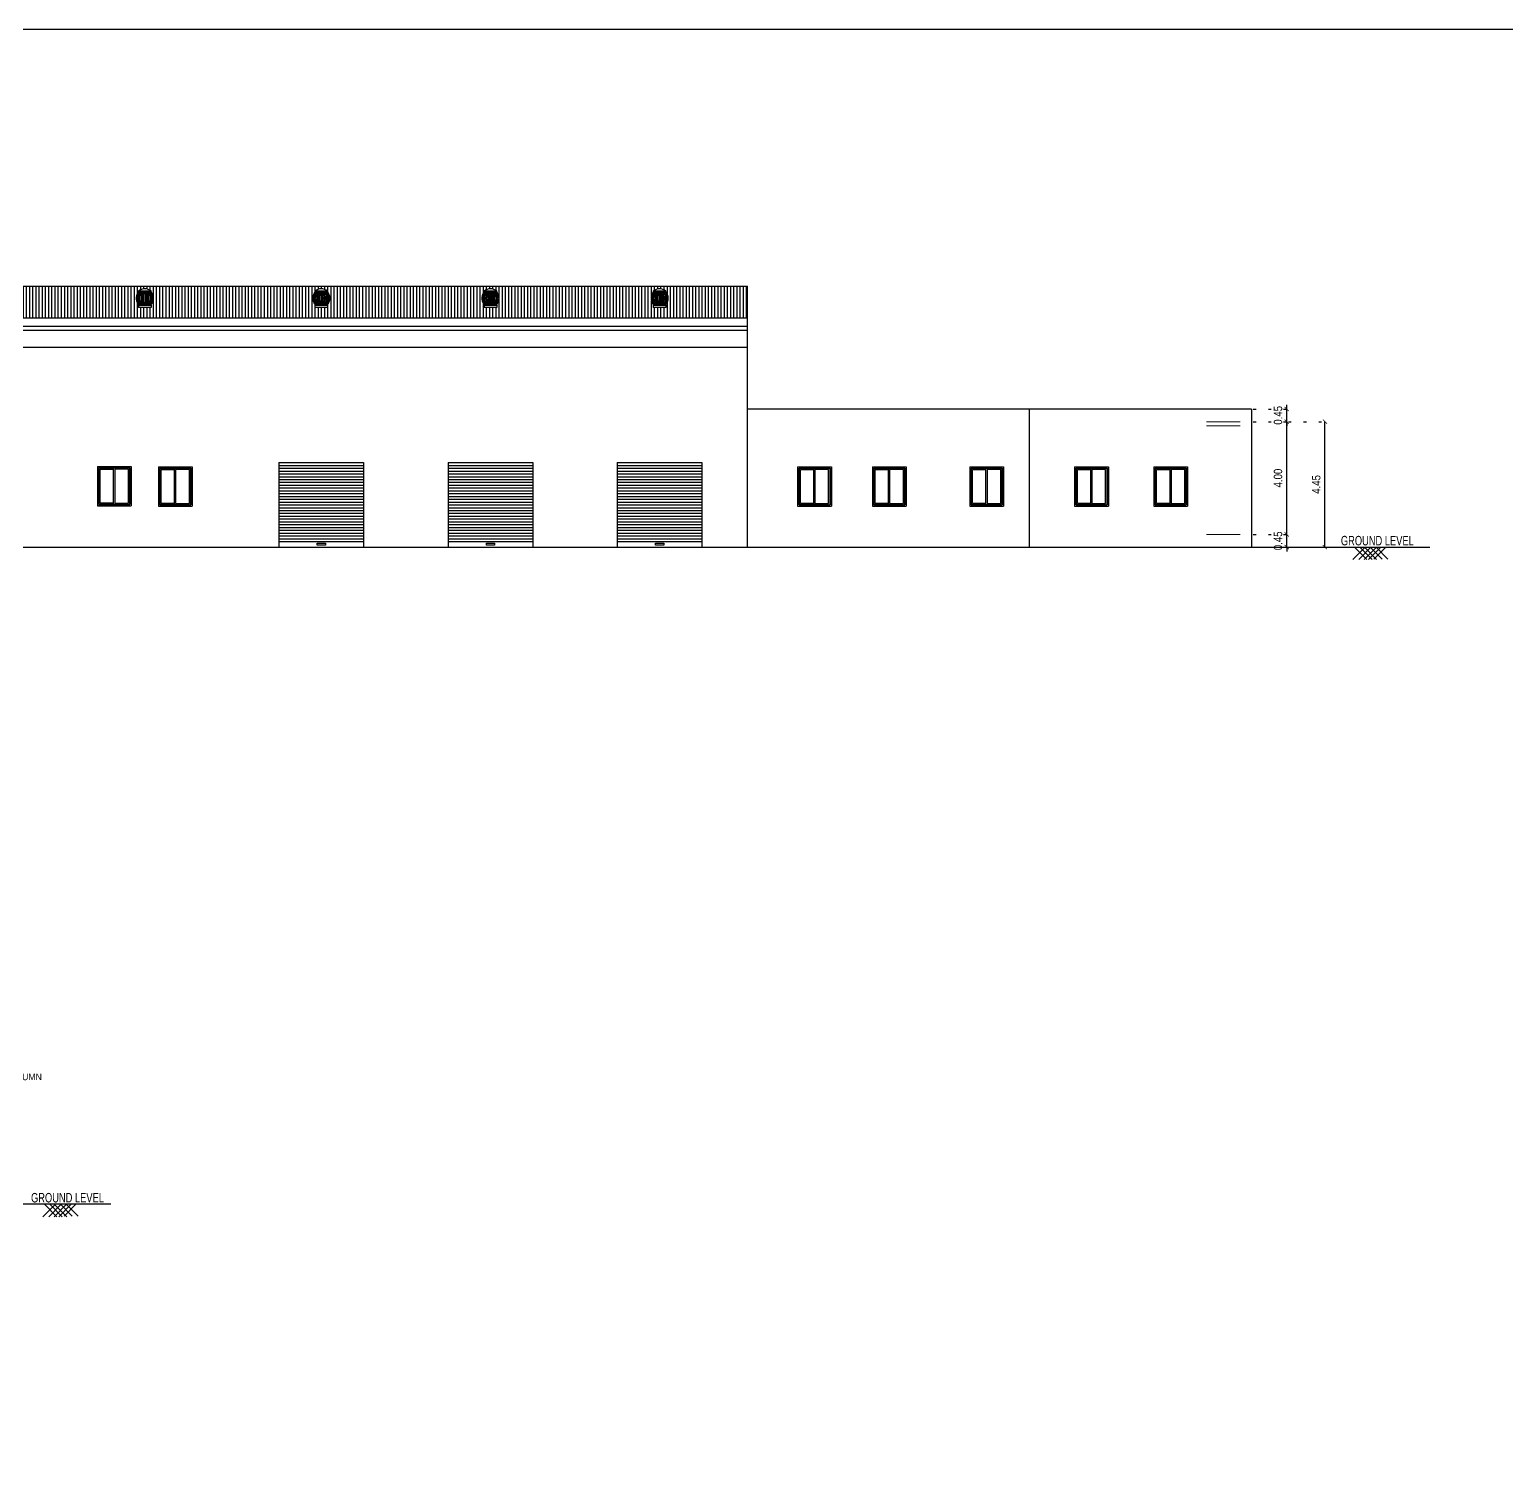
# Model space of a CAD drawing. Header units: metres. Extents: x 1422408 to 2267428, y 4130 to 80428.
# Drawn here: x 2267254.3 to 2267306.6, y 4280.9 to 4331.8 of the extents above; entities that cross this region are included whole.
import ezdxf

# ---------------------------------------------------------------- set-up
doc = ezdxf.new("R2010")
doc.units = ezdxf.units.M
doc.header["$LTSCALE"] = 3.5
doc.header["$MEASUREMENT"] = 0
for name, pattern in [('DASHDOTX2', [2, 1, -0.5, 0, -0.5]), ('DOT2', [0.125, 0, -0.125]), ('HIDDEN', [0.375, 0.25, -0.125])]:
    doc.linetypes.add(name, pattern=pattern)
doc.layers.get('0').update_dxf_attribs({"linetype": 'CONTINUOUS'})
doc.layers.get('DEFPOINTS').update_dxf_attribs({"linetype": 'CONTINUOUS'})
doc.layers.add('BEAM', color=8, linetype='HIDDEN', lineweight=0)
for name, color, linetype in [('CLINE', 250, 'DASHDOTX2'), ('DIM', 41, 'CONTINUOUS'), ('DOOR', 8, 'CONTINUOUS'), ('ED', 30, 'CONTINUOUS'), ('ROOF', 41, 'CONTINUOUS'), ('TEXT', 4, 'CONTINUOUS'), ('WAL', 1, 'CONTINUOUS'), ('WALL', 125, 'CONTINUOUS'), ('WIN', 8, 'CONTINUOUS')]:
    doc.layers.add(name, color=color, linetype=linetype)
doc.styles.add('DM', font='arial.ttf', dxfattribs={"width": 0.7, "height": 200})
doc.styles.add('ID', font='GOTHIC.TTF', dxfattribs={"width": 0.85})
doc.styles.add('S2', font='GOTHIC.TTF')
doc.dimstyles.new('1-100-ID', dxfattribs={"dimtxt": 0.3, "dimasz": 0.15, "dimexe": 0.1, "dimexo": 0.06, "dimgap": 0.15, "dimtad": 1, "dimzin": 3, "dimdsep": 46, "dimtxsty": 'ID', "dimblk": 'ARCHTICK', "dimcen": 0, "dimclrd": 252, "dimclre": 252, "dimclrt": 3, "dimadec": 0, "dimazin": 0, "dimtfac": 1, "dimtix": 1, "dimtmove": 2, "dimatfit": 3, "dimldrblk": 'OPEN90', "dimfxl": 0, "dimtolj": 1, "dimtzin": 0, "dimarcsym": 0})

# ---------------------------------------------------------------- blocks, each defined once
blk = doc.blocks.new('_ArchTick')
at = {"color": 0, "linetype": 'ByBlock', "const_width": 0.15}
blk.add_lwpolyline([(-0.5, -0.5), (0.5, 0.5)], dxfattribs=at)
blk = doc.blocks.new('*D319')
at = {"layer": 'DEFPOINTS', "color": 0, "transparency": 16777216}
for p in [(2267297.61, 4313.891), (2267298.856, 4313.891), (2267297.61, 4313.441)]:
    blk.add_point(p, dxfattribs=at)
at = {"layer": 'ED', "color": 252, "linetype": 'DOT2', "lineweight": -2, "transparency": 16777216}
for p, q in [((2267297.67, 4313.891), (2267298.956, 4313.891)), ((2267297.67, 4313.441), (2267298.956, 4313.441))]:
    blk.add_line(p, q, dxfattribs=at)
at = {"layer": 'ED', "color": 252, "lineweight": -2, "transparency": 16777216}
for p, q in [((2267298.856, 4313.891), (2267298.856, 4314.041)), ((2267298.856, 4313.441), (2267298.856, 4313.891)), ((2267298.856, 4313.441), (2267298.856, 4313.291))]:
    blk.add_line(p, q, dxfattribs=at)
at = {"layer": 'ED', "color": 252, "lineweight": -2, "transparency": 16777216, "xscale": 0.15, "yscale": 0.15, "zscale": 0.15}
for p, rotation in [((2267298.856, 4313.891), 270), ((2267298.856, 4313.441), 90)]:
    blk.add_blockref('_ArchTick', p, dxfattribs=dict(at, rotation=rotation))
at = {"layer": 'ED', "color": 3, "transparency": 16777216, "insert": (2267298.548, 4313.666), "char_height": 0.3, "attachment_point": 5, "rotation": 90, "style": 'ID'}
blk.add_mtext('\\A1;0.45', dxfattribs=at)
blk = doc.blocks.new('_Open90')
at = {"color": 0, "linetype": 'ByBlock', "lineweight": -2}
for p, q in [((0, 0), (-1, 0)), ((-0.5, 0.5), (0, 0)), ((0, 0), (-0.5, -0.5))]:
    blk.add_line(p, q, dxfattribs=at)
blk = doc.blocks.new('*D320')
at = {"layer": 'DEFPOINTS', "color": 0, "transparency": 16777216}
for p in [(2267297.61, 4317.891), (2267298.856, 4317.891), (2267297.61, 4313.891)]:
    blk.add_point(p, dxfattribs=at)
at = {"layer": 'ED', "color": 252, "linetype": 'DOT2', "lineweight": -2, "transparency": 16777216}
for p, q in [((2267297.67, 4317.891), (2267298.956, 4317.891)), ((2267297.67, 4313.891), (2267298.956, 4313.891))]:
    blk.add_line(p, q, dxfattribs=at)
at = {"layer": 'ED', "color": 252, "lineweight": -2, "transparency": 16777216}
blk.add_line((2267298.856, 4313.891), (2267298.856, 4317.891), dxfattribs=at)
at = {"layer": 'ED', "color": 252, "lineweight": -2, "transparency": 16777216, "xscale": 0.15, "yscale": 0.15, "zscale": 0.15}
for p, rotation in [((2267298.856, 4317.891), 90), ((2267298.856, 4313.891), 270)]:
    blk.add_blockref('_ArchTick', p, dxfattribs=dict(at, rotation=rotation))
at = {"layer": 'ED', "color": 3, "transparency": 16777216, "insert": (2267298.548, 4315.891), "char_height": 0.3, "attachment_point": 5, "rotation": 90, "style": 'ID'}
blk.add_mtext('\\A1;4.00', dxfattribs=at)
blk = doc.blocks.new('*D321')
at = {"layer": 'DEFPOINTS', "color": 0, "transparency": 16777216}
for p in [(2267297.61, 4318.341), (2267297.61, 4317.891), (2267298.856, 4318.341)]:
    blk.add_point(p, dxfattribs=at)
at = {"layer": 'ED', "color": 252, "lineweight": -2, "transparency": 16777216}
for p, q in [((2267298.856, 4318.341), (2267298.856, 4318.491)), ((2267298.856, 4317.891), (2267298.856, 4318.341)), ((2267298.856, 4317.891), (2267298.856, 4317.741))]:
    blk.add_line(p, q, dxfattribs=at)
at = {"layer": 'ED', "color": 252, "linetype": 'DOT2', "lineweight": -2, "transparency": 16777216}
for p, q in [((2267297.67, 4318.341), (2267298.956, 4318.341)), ((2267297.67, 4317.891), (2267298.956, 4317.891))]:
    blk.add_line(p, q, dxfattribs=at)
at = {"layer": 'ED', "color": 252, "lineweight": -2, "transparency": 16777216, "xscale": 0.15, "yscale": 0.15, "zscale": 0.15}
for p, rotation in [((2267298.856, 4318.341), 270), ((2267298.856, 4317.891), 90)]:
    blk.add_blockref('_ArchTick', p, dxfattribs=dict(at, rotation=rotation))
at = {"layer": 'ED', "color": 3, "transparency": 16777216, "insert": (2267298.548, 4318.116), "char_height": 0.3, "attachment_point": 5, "rotation": 90, "style": 'ID'}
blk.add_mtext('\\A1;0.45', dxfattribs=at)
blk = doc.blocks.new('*D322')
at = {"layer": 'DEFPOINTS', "color": 0, "transparency": 16777216}
for p in [(2267298.856, 4317.891), (2267300.211, 4317.891), (2267298.856, 4313.441)]:
    blk.add_point(p, dxfattribs=at)
at = {"layer": 'ED', "color": 252, "linetype": 'DOT2', "lineweight": -2, "transparency": 16777216}
for p, q in [((2267298.916, 4317.891), (2267300.311, 4317.891)), ((2267298.916, 4313.441), (2267300.311, 4313.441))]:
    blk.add_line(p, q, dxfattribs=at)
at = {"layer": 'ED', "color": 252, "lineweight": -2, "transparency": 16777216}
blk.add_line((2267300.211, 4313.441), (2267300.211, 4317.891), dxfattribs=at)
at = {"layer": 'ED', "color": 252, "lineweight": -2, "transparency": 16777216, "xscale": 0.15, "yscale": 0.15, "zscale": 0.15}
for p, rotation in [((2267300.211, 4317.891), 90), ((2267300.211, 4313.441), 270)]:
    blk.add_blockref('_ArchTick', p, dxfattribs=dict(at, rotation=rotation))
at = {"layer": 'ED', "color": 3, "transparency": 16777216, "insert": (2267299.904, 4315.666), "char_height": 0.3, "attachment_point": 5, "rotation": 90, "style": 'ID'}
blk.add_mtext('\\A1;4.45', dxfattribs=at)

msp = doc.modelspace()

# ---------------------------------------------------------------- hatches: boundary and pattern name
at = {"layer": 'WALL'}
h = msp.add_hatch(dxfattribs=at)
h.set_pattern_fill('ANSI31', color=252, scale=0.9, angle=45, style=0)
h.set_pattern_definition([(90, (2261335.53854, 1788.75398), (-0.1125, 0), [])])
h.paths.add_polyline_path([(2267279.72997, 4322.7003), (2267252.56569, 4322.7003), (2267252.56569, 4321.57284), (2267279.72997, 4321.57284)])
h.paths.add_polyline_path([(2267264.82574, 4322.5077, -0.01547439), (2267264.83997, 4322.49125), (2267264.83997, 4322.5077)], flags=16)
h.paths.add_polyline_path([(2267264.38997, 4322.49125), (2267264.38997, 4322.5197, -0.37534739), (2267264.83997, 4322.5197), (2267264.78693, 4322.5197, -0.00743627), (2267264.79414, 4322.50445, -0.38312349), (2267264.79414, 4322.03494, -0.00157338), (2267264.79265, 4322.0317), (2267264.83997, 4322.0317), (2267264.83997, 4321.93663), (2267264.38997, 4321.93663), (2267264.38997, 4322.04814, -0.35504863)], flags=16)
h.paths.add_polyline_path([(2267264.43579, 4322.03494, -0.21677532), (2267264.43579, 4322.50445, 0.38312349)], flags=0)
h.paths.add_polyline_path([(2267258.5678, 4322.5077, -0.01547439), (2267258.58202, 4322.49125), (2267258.58202, 4322.5077)], flags=16)
h.paths.add_polyline_path([(2267258.5362, 4322.03494, -0.00157338), (2267258.53471, 4322.0317), (2267258.58202, 4322.0317), (2267258.58202, 4321.93663), (2267258.13202, 4321.93663), (2267258.13202, 4322.04814, -0.35504863), (2267258.13202, 4322.49125), (2267258.13202, 4322.5197, -0.37534739), (2267258.58202, 4322.5197), (2267258.52899, 4322.5197, -0.00743627), (2267258.5362, 4322.50445, -0.38312349)], flags=16)
h.paths.add_polyline_path([(2267258.17785, 4322.03494, -0.21677532), (2267258.17785, 4322.50445, 0.38312349)], flags=0)
h.paths.add_polyline_path([(2267270.82574, 4322.5077, -0.01547439), (2267270.83997, 4322.49125), (2267270.83997, 4322.5077)], flags=16)
h.paths.add_polyline_path([(2267270.38997, 4322.49125), (2267270.38997, 4322.5197, -0.37534739), (2267270.83997, 4322.5197), (2267270.78693, 4322.5197, -0.00743627), (2267270.79414, 4322.50445, -0.38312349), (2267270.79414, 4322.03494, -0.00157338), (2267270.79265, 4322.0317), (2267270.83997, 4322.0317), (2267270.83997, 4321.93663), (2267270.38997, 4321.93663), (2267270.38997, 4322.04814, -0.35504863)], flags=16)
h.paths.add_polyline_path([(2267270.43579, 4322.03494, -0.21677532), (2267270.43579, 4322.50445, 0.38312349)], flags=0)
h.paths.add_polyline_path([(2267276.82574, 4322.5077, -0.01547439), (2267276.83997, 4322.49125), (2267276.83997, 4322.5077)], flags=16)
h.paths.add_polyline_path([(2267276.38997, 4322.49125), (2267276.38997, 4322.5197, -0.37534739), (2267276.83997, 4322.5197), (2267276.78693, 4322.5197, -0.00743627), (2267276.79414, 4322.50445, -0.38312349), (2267276.79414, 4322.03494, -0.00157338), (2267276.79265, 4322.0317), (2267276.83997, 4322.0317), (2267276.83997, 4321.93663), (2267276.38997, 4321.93663), (2267276.38997, 4322.04814, -0.35504863)], flags=16)
h.paths.add_polyline_path([(2267276.43579, 4322.03494, -0.21677532), (2267276.43579, 4322.50445, 0.38312349)], flags=0)

# ---------------------------------------------------------------- linework, layer by layer
at = {"layer": 'BEAM', "ltscale": 1.5}
for p, q in [((2267296.011, 4317.89105), (2267297.20141, 4317.89105)), ((2267296.011, 4317.74105), (2267297.20141, 4317.74105)), ((2267296.011, 4313.89105), (2267297.20141, 4313.89105))]:
    msp.add_line(p, q, dxfattribs=at)
at = {"layer": 'CLINE', "color": 233}
for p, q in [((2267258.35102, 4322.5077), (2267258.35102, 4322.0317)), ((2267258.36302, 4322.5077), (2267258.36302, 4322.0317)), ((2267264.60897, 4322.5077), (2267264.60897, 4322.0317)), ((2267264.62097, 4322.5077), (2267264.62097, 4322.0317)), ((2267270.60897, 4322.5077), (2267270.60897, 4322.0317)), ((2267270.62097, 4322.5077), (2267270.62097, 4322.0317)), ((2267276.60897, 4322.5077), (2267276.60897, 4322.0317)), ((2267276.62097, 4322.5077), (2267276.62097, 4322.0317))]:
    msp.add_line(p, q, dxfattribs=at)
for centre, radius, start, end in [((2267258.4047, 4322.2697), 0.35134, 137.35915, 222.64085), ((2267258.69388, 4322.2697), 0.56692, 155.177267, 204.822733), ((2267259.00233, 4322.2697), 0.79251, 162.523659, 197.476341), ((2267259.56107, 4322.2697), 1.27809, 169.267961, 190.732039), ((2267257.15297, 4322.2697), 1.27809, 349.267961, 10.732039), ((2267257.71171, 4322.2697), 0.79251, 342.523659, 17.476341), ((2267258.02016, 4322.2697), 0.56692, 335.177267, 24.822733), ((2267258.30934, 4322.2697), 0.35134, 317.35915, 42.64085), ((2267264.66265, 4322.2697), 0.35134, 137.35915, 222.64085), ((2267264.95183, 4322.2697), 0.56692, 155.177267, 204.822733), ((2267265.26028, 4322.2697), 0.79251, 162.523659, 197.476341), ((2267265.81902, 4322.2697), 1.27809, 169.267961, 190.732039), ((2267263.41092, 4322.2697), 1.27809, 349.267961, 10.732039), ((2267263.96966, 4322.2697), 0.79251, 342.523659, 17.476341), ((2267264.27811, 4322.2697), 0.56692, 335.177267, 24.822733), ((2267264.56729, 4322.2697), 0.35134, 317.35915, 42.64085), ((2267270.66265, 4322.2697), 0.35134, 137.35915, 222.64085), ((2267270.95183, 4322.2697), 0.56692, 155.177267, 204.822733), ((2267271.26028, 4322.2697), 0.79251, 162.523659, 197.476341), ((2267271.81902, 4322.2697), 1.27809, 169.267961, 190.732039), ((2267269.41092, 4322.2697), 1.27809, 349.267961, 10.732039), ((2267269.96966, 4322.2697), 0.79251, 342.523659, 17.476341), ((2267270.27811, 4322.2697), 0.56692, 335.177267, 24.822733), ((2267270.56729, 4322.2697), 0.35134, 317.35915, 42.64085), ((2267276.66265, 4322.2697), 0.35134, 137.35915, 222.64085), ((2267276.95183, 4322.2697), 0.56692, 155.177267, 204.822733), ((2267277.26028, 4322.2697), 0.79251, 162.523659, 197.476341), ((2267277.81902, 4322.2697), 1.27809, 169.267961, 190.732039), ((2267275.41092, 4322.2697), 1.27809, 349.267961, 10.732039), ((2267275.96966, 4322.2697), 0.79251, 342.523659, 17.476341), ((2267276.27811, 4322.2697), 0.56692, 335.177267, 24.822733), ((2267276.56729, 4322.2697), 0.35134, 317.35915, 42.64085)]:
    msp.add_arc(centre, radius, start, end, dxfattribs=at)
at = {"layer": 'CLINE', "color": 250}
for centre, radius, start, end in [((2267258.43925, 4322.2697), 0.35134, 137.35915, 222.64085), ((2267258.72436, 4322.2697), 0.56692, 155.177267, 204.822733), ((2267259.02672, 4322.2697), 0.79251, 162.523659, 197.476341), ((2267259.5753, 4322.2697), 1.27809, 169.267961, 190.732039), ((2267257.13874, 4322.2697), 1.27809, 349.267961, 10.732039), ((2267257.68732, 4322.2697), 0.79251, 342.523659, 17.476341), ((2267257.98968, 4322.2697), 0.56692, 335.177267, 24.822733), ((2267258.27479, 4322.2697), 0.35134, 317.35915, 42.64085), ((2267264.6972, 4322.2697), 0.35134, 137.35915, 222.64085), ((2267264.98231, 4322.2697), 0.56692, 155.177267, 204.822733), ((2267265.28466, 4322.2697), 0.79251, 162.523659, 197.476341), ((2267265.83324, 4322.2697), 1.27809, 169.267961, 190.732039), ((2267263.39669, 4322.2697), 1.27809, 349.267961, 10.732039), ((2267263.94527, 4322.2697), 0.79251, 342.523659, 17.476341), ((2267264.24763, 4322.2697), 0.56692, 335.177267, 24.822733), ((2267264.53274, 4322.2697), 0.35134, 317.35915, 42.64085), ((2267270.6972, 4322.2697), 0.35134, 137.35915, 222.64085), ((2267270.98231, 4322.2697), 0.56692, 155.177267, 204.822733), ((2267271.28466, 4322.2697), 0.79251, 162.523659, 197.476341), ((2267271.83324, 4322.2697), 1.27809, 169.267961, 190.732039), ((2267269.39669, 4322.2697), 1.27809, 349.267961, 10.732039), ((2267269.94527, 4322.2697), 0.79251, 342.523659, 17.476341), ((2267270.24763, 4322.2697), 0.56692, 335.177267, 24.822733), ((2267270.53274, 4322.2697), 0.35134, 317.35915, 42.64085), ((2267276.6972, 4322.2697), 0.35134, 137.35915, 222.64085), ((2267276.98231, 4322.2697), 0.56692, 155.177267, 204.822733), ((2267277.28466, 4322.2697), 0.79251, 162.523659, 197.476341), ((2267277.83324, 4322.2697), 1.27809, 169.267961, 190.732039), ((2267275.39669, 4322.2697), 1.27809, 349.267961, 10.732039), ((2267275.94527, 4322.2697), 0.79251, 342.523659, 17.476341), ((2267276.24763, 4322.2697), 0.56692, 335.177267, 24.822733), ((2267276.53274, 4322.2697), 0.35134, 317.35915, 42.64085)]:
    msp.add_arc(centre, radius, start, end, dxfattribs=at)
at = {"layer": 'DOOR', "color": 250}
for p, q in [((2267263.11497, 4316.44105), (2267263.11497, 4313.44105)), ((2267263.11497, 4316.44105), (2267266.11497, 4316.44105)), ((2267263.11497, 4316.34105), (2267266.11497, 4316.34105)), ((2267266.11497, 4316.44105), (2267266.11497, 4313.44105)), ((2267269.11497, 4316.44105), (2267269.11497, 4313.44105)), ((2267269.11497, 4316.44105), (2267272.11497, 4316.44105)), ((2267269.11497, 4316.34105), (2267272.11497, 4316.34105)), ((2267272.11497, 4316.44105), (2267272.11497, 4313.44105)), ((2267275.11497, 4316.44105), (2267275.11497, 4313.44105)), ((2267275.11497, 4316.44105), (2267278.11497, 4316.44105)), ((2267275.11497, 4316.34105), (2267278.11497, 4316.34105)), ((2267278.11497, 4316.44105), (2267278.11497, 4313.44105)), ((2267263.11497, 4316.24105), (2267266.11497, 4316.24105)), ((2267263.11497, 4316.14105), (2267266.11497, 4316.14105)), ((2267263.11497, 4316.04105), (2267266.11497, 4316.04105)), ((2267263.11497, 4315.94105), (2267266.11497, 4315.94105)), ((2267263.11497, 4315.84105), (2267266.11497, 4315.84105)), ((2267269.11497, 4316.24105), (2267272.11497, 4316.24105)), ((2267269.11497, 4316.14105), (2267272.11497, 4316.14105)), ((2267269.11497, 4316.04105), (2267272.11497, 4316.04105)), ((2267269.11497, 4315.94105), (2267272.11497, 4315.94105)), ((2267269.11497, 4315.84105), (2267272.11497, 4315.84105)), ((2267275.11497, 4316.24105), (2267278.11497, 4316.24105)), ((2267275.11497, 4316.14105), (2267278.11497, 4316.14105)), ((2267275.11497, 4316.04105), (2267278.11497, 4316.04105)), ((2267275.11497, 4315.94105), (2267278.11497, 4315.94105)), ((2267275.11497, 4315.84105), (2267278.11497, 4315.84105)), ((2267263.11497, 4315.74105), (2267266.11497, 4315.74105)), ((2267263.11497, 4315.64105), (2267266.11497, 4315.64105)), ((2267263.11497, 4315.54105), (2267266.11497, 4315.54105)), ((2267263.11497, 4315.44105), (2267266.11497, 4315.44105)), ((2267263.11497, 4315.34105), (2267266.11497, 4315.34105)), ((2267263.11497, 4315.34105), (2267266.11497, 4315.34105)), ((2267269.11497, 4315.74105), (2267272.11497, 4315.74105)), ((2267269.11497, 4315.64105), (2267272.11497, 4315.64105)), ((2267269.11497, 4315.54105), (2267272.11497, 4315.54105)), ((2267269.11497, 4315.44105), (2267272.11497, 4315.44105)), ((2267269.11497, 4315.34105), (2267272.11497, 4315.34105)), ((2267269.11497, 4315.34105), (2267272.11497, 4315.34105)), ((2267275.11497, 4315.74105), (2267278.11497, 4315.74105)), ((2267275.11497, 4315.64105), (2267278.11497, 4315.64105)), ((2267275.11497, 4315.54105), (2267278.11497, 4315.54105)), ((2267275.11497, 4315.44105), (2267278.11497, 4315.44105)), ((2267275.11497, 4315.34105), (2267278.11497, 4315.34105)), ((2267275.11497, 4315.34105), (2267278.11497, 4315.34105)), ((2267263.11497, 4315.24105), (2267266.11497, 4315.24105)), ((2267263.11497, 4315.14105), (2267266.11497, 4315.14105)), ((2267263.11497, 4315.04105), (2267266.11497, 4315.04105)), ((2267263.11497, 4314.94105), (2267266.11497, 4314.94105)), ((2267263.11497, 4314.84105), (2267266.11497, 4314.84105)), ((2267263.11497, 4314.74105), (2267266.11497, 4314.74105)), ((2267269.11497, 4315.24105), (2267272.11497, 4315.24105)), ((2267269.11497, 4315.14105), (2267272.11497, 4315.14105)), ((2267269.11497, 4315.04105), (2267272.11497, 4315.04105)), ((2267269.11497, 4314.94105), (2267272.11497, 4314.94105)), ((2267269.11497, 4314.84105), (2267272.11497, 4314.84105)), ((2267269.11497, 4314.74105), (2267272.11497, 4314.74105)), ((2267275.11497, 4315.24105), (2267278.11497, 4315.24105)), ((2267275.11497, 4315.14105), (2267278.11497, 4315.14105)), ((2267275.11497, 4315.04105), (2267278.11497, 4315.04105)), ((2267275.11497, 4314.94105), (2267278.11497, 4314.94105)), ((2267275.11497, 4314.84105), (2267278.11497, 4314.84105)), ((2267275.11497, 4314.74105), (2267278.11497, 4314.74105)), ((2267263.11497, 4314.64105), (2267266.11497, 4314.64105)), ((2267263.11497, 4314.54105), (2267266.11497, 4314.54105)), ((2267263.11497, 4314.44105), (2267266.11497, 4314.44105)), ((2267263.11497, 4314.44105), (2267266.11497, 4314.44105)), ((2267263.11497, 4314.34105), (2267266.11497, 4314.34105)), ((2267263.11497, 4314.24105), (2267266.11497, 4314.24105)), ((2267269.11497, 4314.64105), (2267272.11497, 4314.64105)), ((2267269.11497, 4314.54105), (2267272.11497, 4314.54105)), ((2267269.11497, 4314.44105), (2267272.11497, 4314.44105)), ((2267269.11497, 4314.44105), (2267272.11497, 4314.44105)), ((2267269.11497, 4314.34105), (2267272.11497, 4314.34105)), ((2267269.11497, 4314.24105), (2267272.11497, 4314.24105)), ((2267275.11497, 4314.64105), (2267278.11497, 4314.64105)), ((2267275.11497, 4314.54105), (2267278.11497, 4314.54105)), ((2267275.11497, 4314.44105), (2267278.11497, 4314.44105)), ((2267275.11497, 4314.44105), (2267278.11497, 4314.44105)), ((2267275.11497, 4314.34105), (2267278.11497, 4314.34105)), ((2267275.11497, 4314.24105), (2267278.11497, 4314.24105)), ((2267263.11497, 4314.14105), (2267266.11497, 4314.14105)), ((2267263.11497, 4314.04105), (2267266.11497, 4314.04105)), ((2267263.11497, 4313.94105), (2267266.11497, 4313.94105)), ((2267263.11497, 4313.84105), (2267266.11497, 4313.84105)), ((2267263.11497, 4313.74105), (2267266.11497, 4313.74105)), ((2267269.11497, 4314.14105), (2267272.11497, 4314.14105)), ((2267269.11497, 4314.04105), (2267272.11497, 4314.04105)), ((2267269.11497, 4313.94105), (2267272.11497, 4313.94105)), ((2267269.11497, 4313.84105), (2267272.11497, 4313.84105)), ((2267269.11497, 4313.74105), (2267272.11497, 4313.74105)), ((2267275.11497, 4314.14105), (2267278.11497, 4314.14105)), ((2267275.11497, 4314.04105), (2267278.11497, 4314.04105)), ((2267275.11497, 4313.94105), (2267278.11497, 4313.94105)), ((2267275.11497, 4313.84105), (2267278.11497, 4313.84105)), ((2267275.11497, 4313.74105), (2267278.11497, 4313.74105)), ((2267263.11497, 4313.64105), (2267266.11497, 4313.64105)), ((2267269.11497, 4313.64105), (2267272.11497, 4313.64105)), ((2267275.11497, 4313.64105), (2267278.11497, 4313.64105))]:
    msp.add_line(p, q, dxfattribs=at)
at = {"layer": 'DOOR'}
for p, q in [((2267301.63727, 4313.43935), (2267301.20091, 4312.99735)), ((2267301.25877, 4313.43935), (2267301.69513, 4312.99735)), ((2267301.84453, 4313.43935), (2267301.40817, 4312.99735)), ((2267301.45008, 4313.43935), (2267301.88645, 4312.99735)), ((2267302.03584, 4313.43935), (2267301.59948, 4312.99735)), ((2267301.60951, 4313.43935), (2267302.04587, 4312.99735)), ((2267302.19527, 4313.43935), (2267301.7589, 4312.99735)), ((2267301.81631, 4313.43935), (2267302.23718, 4313.01303)), ((2267302.37109, 4313.43935), (2267301.95021, 4313.01303)), ((2267302.02356, 4313.43935), (2267302.44444, 4313.01303)), ((2267255.17403, 4290.1289), (2267254.74358, 4289.69288)), ((2267254.80735, 4290.1289), (2267255.2378, 4289.69288)), ((2267255.38129, 4290.1289), (2267254.95083, 4289.69288)), ((2267254.99866, 4290.1289), (2267255.42911, 4289.69288)), ((2267255.5726, 4290.1289), (2267255.14214, 4289.69288)), ((2267255.15809, 4290.1289), (2267255.58854, 4289.69288)), ((2267255.73202, 4290.1289), (2267255.30157, 4289.69288)), ((2267255.3494, 4290.14458), (2267255.77985, 4289.70857)), ((2267255.92333, 4290.14458), (2267255.49288, 4289.70857)), ((2267255.55665, 4290.14458), (2267255.98711, 4289.70857))]:
    msp.add_line(p, q, dxfattribs=at)
at = {"layer": 'DOOR', "color": 250}
for points in [[(2267264.47042, 4313.5867), (2267264.75951, 4313.5867), (2267264.75951, 4313.50794), (2267264.47042, 4313.50794)], [(2267270.47042, 4313.5867), (2267270.75951, 4313.5867), (2267270.75951, 4313.50794), (2267270.47042, 4313.50794)], [(2267276.47042, 4313.5867), (2267276.75951, 4313.5867), (2267276.75951, 4313.50794), (2267276.47042, 4313.50794)]]:
    msp.add_lwpolyline(points, close=True, dxfattribs=at)
at = {"layer": 'ROOF', "color": 250, "linetype": 'ByBlock'}
for q in [(2267279.72997, 4318.34105), (2267297.6102, 4313.44105)]:
    msp.add_line((2267297.6102, 4318.34105), q, dxfattribs=at)
at = {"layer": 'WAL', "linetype": 'Continuous', "ltscale": 0.25}
msp.add_lwpolyline([(2267156.48302, 4331.79971), (2267156.48302, 4199.30817), (2267348.14059, 4199.30817), (2267348.14059, 4331.79971)], close=True, dxfattribs=at)
at = {"layer": 'WALL', "color": 252}
for p, q in [((2267191.96716, 4322.7003), (2267279.72997, 4322.7003)), ((2267258.58202, 4322.5197), (2267258.13202, 4322.5197)), ((2267258.13202, 4322.5197), (2267258.13202, 4322.5077)), ((2267258.58202, 4322.5077), (2267258.13202, 4322.5077)), ((2267258.58202, 4322.5077), (2267258.58202, 4322.5197)), ((2267264.83997, 4322.5197), (2267264.38997, 4322.5197)), ((2267264.38997, 4322.5197), (2267264.38997, 4322.5077)), ((2267264.83997, 4322.5077), (2267264.38997, 4322.5077)), ((2267264.83997, 4322.5077), (2267264.83997, 4322.5197)), ((2267270.83997, 4322.5197), (2267270.38997, 4322.5197)), ((2267270.38997, 4322.5197), (2267270.38997, 4322.5077)), ((2267270.83997, 4322.5077), (2267270.38997, 4322.5077)), ((2267270.83997, 4322.5077), (2267270.83997, 4322.5197)), ((2267276.83997, 4322.5197), (2267276.38997, 4322.5197)), ((2267276.38997, 4322.5197), (2267276.38997, 4322.5077)), ((2267276.83997, 4322.5077), (2267276.38997, 4322.5077)), ((2267276.83997, 4322.5077), (2267276.83997, 4322.5197)), ((2267191.96716, 4321.57284), (2267279.72997, 4321.57284)), ((2267258.13202, 4322.0317), (2267258.58202, 4322.0317)), ((2267258.13202, 4322.0317), (2267258.13202, 4322.0197)), ((2267258.13202, 4322.0197), (2267258.13202, 4321.93663)), ((2267258.13202, 4322.0197), (2267258.58202, 4322.0197)), ((2267258.58202, 4321.93663), (2267258.13202, 4321.93663)), ((2267258.58202, 4322.0197), (2267258.58202, 4322.0317)), ((2267258.58202, 4322.0197), (2267258.58202, 4321.93663)), ((2267264.38997, 4322.0317), (2267264.83997, 4322.0317)), ((2267264.38997, 4322.0317), (2267264.38997, 4322.0197)), ((2267264.38997, 4322.0197), (2267264.38997, 4321.93663)), ((2267264.38997, 4322.0197), (2267264.83997, 4322.0197)), ((2267264.83997, 4321.93663), (2267264.38997, 4321.93663)), ((2267264.83997, 4322.0197), (2267264.83997, 4322.0317)), ((2267264.83997, 4322.0197), (2267264.83997, 4321.93663)), ((2267270.38997, 4322.0317), (2267270.83997, 4322.0317)), ((2267270.38997, 4322.0317), (2267270.38997, 4322.0197)), ((2267270.38997, 4322.0197), (2267270.38997, 4321.93663)), ((2267270.38997, 4322.0197), (2267270.83997, 4322.0197)), ((2267270.83997, 4321.93663), (2267270.38997, 4321.93663)), ((2267270.83997, 4322.0197), (2267270.83997, 4322.0317)), ((2267270.83997, 4322.0197), (2267270.83997, 4321.93663)), ((2267276.38997, 4322.0317), (2267276.83997, 4322.0317)), ((2267276.38997, 4322.0317), (2267276.38997, 4322.0197)), ((2267276.38997, 4322.0197), (2267276.38997, 4321.93663)), ((2267276.38997, 4322.0197), (2267276.83997, 4322.0197)), ((2267276.83997, 4321.93663), (2267276.38997, 4321.93663)), ((2267276.83997, 4322.0197), (2267276.83997, 4322.0317)), ((2267276.83997, 4322.0197), (2267276.83997, 4321.93663))]:
    msp.add_line(p, q, dxfattribs=at)
at = {"layer": 'WALL'}
for p, q in [((2267279.72997, 4313.43935), (2267279.72997, 4322.7003)), ((2267186.84282, 4313.43935), (2267303.93665, 4313.43935)), ((2267297.6102, 4313.44105), (2267303.93665, 4313.44105)), ((2267252.63401, 4290.14458), (2267257.15441, 4290.14458))]:
    msp.add_line(p, q, dxfattribs=at)
at = {"layer": 'WALL', "color": 56}
for p, q in [((2267191.96716, 4321.27508), (2267279.72997, 4321.27508)), ((2267191.96716, 4321.13935), (2267279.72997, 4321.13935)), ((2267191.96716, 4320.53935), (2267279.72997, 4320.53935))]:
    msp.add_line(p, q, dxfattribs=at)
at = {"layer": 'WALL', "color": 250, "linetype": 'ByBlock'}
msp.add_line((2267289.72219, 4318.34105), (2267289.72219, 4313.44105), dxfattribs=at)
at = {"layer": 'WALL', "color": 252}
for centre in [(2267258.35702, 4322.2622), (2267264.61497, 4322.2622), (2267270.61497, 4322.2622), (2267276.61497, 4322.2622)]:
    msp.add_arc(centre, 0.34195, 48.853001, 131.146999, dxfattribs=at)
at = {"layer": 'WIN'}
for p, q in [((2267256.67554, 4316.3031), (2267257.87554, 4316.3031)), ((2267256.67554, 4316.3031), (2267256.67554, 4314.9031)), ((2267257.87554, 4316.3031), (2267257.87554, 4314.9031)), ((2267256.72554, 4316.2531), (2267257.82554, 4316.2531)), ((2267256.72554, 4316.2531), (2267256.72554, 4314.9531)), ((2267257.82554, 4316.2531), (2267257.82554, 4314.9531)), ((2267257.82554, 4314.9531), (2267257.82554, 4316.2531)), ((2267258.83642, 4316.29105), (2267260.03642, 4316.29105)), ((2267258.83642, 4316.29105), (2267258.83642, 4314.89105)), ((2267258.88642, 4316.24105), (2267259.98642, 4316.24105)), ((2267258.88642, 4316.24105), (2267258.88642, 4314.94105)), ((2267259.98642, 4316.24105), (2267259.98642, 4314.94105)), ((2267259.98642, 4314.94105), (2267259.98642, 4316.24105)), ((2267260.03642, 4316.29105), (2267260.03642, 4314.89105)), ((2267281.51011, 4316.29105), (2267282.71011, 4316.29105)), ((2267281.51011, 4316.29105), (2267281.51011, 4314.89105)), ((2267281.56011, 4316.24105), (2267282.66011, 4316.24105)), ((2267281.56011, 4316.24105), (2267281.56011, 4314.94105)), ((2267282.66011, 4316.24105), (2267282.66011, 4314.94105)), ((2267282.66011, 4314.94105), (2267282.66011, 4316.24105)), ((2267282.71011, 4316.29105), (2267282.71011, 4314.89105)), ((2267284.15972, 4316.29105), (2267285.35972, 4316.29105)), ((2267284.15972, 4316.29105), (2267284.15972, 4314.89105)), ((2267284.20972, 4316.24105), (2267285.30972, 4316.24105)), ((2267284.20972, 4316.24105), (2267284.20972, 4314.94105)), ((2267285.30972, 4316.24105), (2267285.30972, 4314.94105)), ((2267285.30972, 4314.94105), (2267285.30972, 4316.24105)), ((2267285.35972, 4316.29105), (2267285.35972, 4314.89105)), ((2267287.61634, 4316.29105), (2267288.81634, 4316.29105)), ((2267287.61634, 4316.29105), (2267287.61634, 4314.89105)), ((2267287.66634, 4316.24105), (2267288.76634, 4316.24105)), ((2267287.66634, 4316.24105), (2267287.66634, 4314.94105)), ((2267288.76634, 4316.24105), (2267288.76634, 4314.94105)), ((2267288.76634, 4314.94105), (2267288.76634, 4316.24105)), ((2267288.81634, 4316.29105), (2267288.81634, 4314.89105)), ((2267291.33343, 4316.29105), (2267292.53343, 4316.29105)), ((2267291.33343, 4316.29105), (2267291.33343, 4314.89105)), ((2267291.38343, 4316.24105), (2267292.48343, 4316.24105)), ((2267291.38343, 4316.24105), (2267291.38343, 4314.94105)), ((2267292.48343, 4316.24105), (2267292.48343, 4314.94105)), ((2267292.48343, 4314.94105), (2267292.48343, 4316.24105)), ((2267292.53343, 4316.29105), (2267292.53343, 4314.89105)), ((2267294.14319, 4316.29105), (2267295.34319, 4316.29105)), ((2267294.14319, 4316.29105), (2267294.14319, 4314.89105)), ((2267294.19319, 4316.24105), (2267295.29319, 4316.24105)), ((2267294.19319, 4316.24105), (2267294.19319, 4314.94105)), ((2267295.29319, 4316.24105), (2267295.29319, 4314.94105)), ((2267295.29319, 4314.94105), (2267295.29319, 4316.24105)), ((2267295.34319, 4316.29105), (2267295.34319, 4314.89105)), ((2267256.67554, 4314.9031), (2267257.87554, 4314.9031)), ((2267256.72554, 4314.9531), (2267257.82554, 4314.9531)), ((2267258.83642, 4314.89105), (2267260.03642, 4314.89105)), ((2267258.88642, 4314.94105), (2267259.98642, 4314.94105)), ((2267281.51011, 4314.89105), (2267282.71011, 4314.89105)), ((2267281.56011, 4314.94105), (2267282.66011, 4314.94105)), ((2267284.15972, 4314.89105), (2267285.35972, 4314.89105)), ((2267284.20972, 4314.94105), (2267285.30972, 4314.94105)), ((2267287.61634, 4314.89105), (2267288.81634, 4314.89105)), ((2267287.66634, 4314.94105), (2267288.76634, 4314.94105)), ((2267291.33343, 4314.89105), (2267292.53343, 4314.89105)), ((2267291.38343, 4314.94105), (2267292.48343, 4314.94105)), ((2267294.14319, 4314.89105), (2267295.34319, 4314.89105)), ((2267294.19319, 4314.94105), (2267295.29319, 4314.94105))]:
    msp.add_line(p, q, dxfattribs=at)
for points in [[(2267257.28804, 4314.9531), (2267256.72554, 4314.9531), (2267256.72554, 4316.2531), (2267257.82554, 4316.2531)], [(2267257.28804, 4316.2031), (2267257.28804, 4315.0031)], [(2267259.44892, 4314.94105), (2267258.88642, 4314.94105), (2267258.88642, 4316.24105), (2267259.98642, 4316.24105)], [(2267259.44892, 4316.19105), (2267259.44892, 4314.99105)], [(2267282.12261, 4314.94105), (2267281.56011, 4314.94105), (2267281.56011, 4316.24105), (2267282.66011, 4316.24105)], [(2267282.12261, 4316.19105), (2267282.12261, 4314.99105)], [(2267284.77222, 4314.94105), (2267284.20972, 4314.94105), (2267284.20972, 4316.24105), (2267285.30972, 4316.24105)], [(2267284.77222, 4316.19105), (2267284.77222, 4314.99105)], [(2267288.22884, 4314.94105), (2267287.66634, 4314.94105), (2267287.66634, 4316.24105), (2267288.76634, 4316.24105)], [(2267288.22884, 4316.19105), (2267288.22884, 4314.99105)], [(2267291.94593, 4314.94105), (2267291.38343, 4314.94105), (2267291.38343, 4316.24105), (2267292.48343, 4316.24105)], [(2267291.94593, 4316.19105), (2267291.94593, 4314.99105)], [(2267294.75569, 4314.94105), (2267294.19319, 4314.94105), (2267294.19319, 4316.24105), (2267295.29319, 4316.24105)], [(2267294.75569, 4316.19105), (2267294.75569, 4314.99105)]]:
    msp.add_lwpolyline(points, dxfattribs=at)
for points in [[(2267256.77554, 4316.2031), (2267257.23804, 4316.2031), (2267257.23804, 4315.0031), (2267256.77554, 4315.0031)], [(2267257.82554, 4316.2531), (2267257.23804, 4316.2531), (2267257.23804, 4314.9531), (2267257.82554, 4314.9531)], [(2267257.77554, 4316.2031), (2267257.28804, 4316.2031), (2267257.28804, 4315.0031), (2267257.77554, 4315.0031)], [(2267258.93642, 4316.19105), (2267259.39892, 4316.19105), (2267259.39892, 4314.99105), (2267258.93642, 4314.99105)], [(2267259.98642, 4316.24105), (2267259.39892, 4316.24105), (2267259.39892, 4314.94105), (2267259.98642, 4314.94105)], [(2267259.93642, 4316.19105), (2267259.44892, 4316.19105), (2267259.44892, 4314.99105), (2267259.93642, 4314.99105)], [(2267281.61011, 4316.19105), (2267282.07261, 4316.19105), (2267282.07261, 4314.99105), (2267281.61011, 4314.99105)], [(2267282.66011, 4316.24105), (2267282.07261, 4316.24105), (2267282.07261, 4314.94105), (2267282.66011, 4314.94105)], [(2267282.61011, 4316.19105), (2267282.12261, 4316.19105), (2267282.12261, 4314.99105), (2267282.61011, 4314.99105)], [(2267284.25972, 4316.19105), (2267284.72222, 4316.19105), (2267284.72222, 4314.99105), (2267284.25972, 4314.99105)], [(2267285.30972, 4316.24105), (2267284.72222, 4316.24105), (2267284.72222, 4314.94105), (2267285.30972, 4314.94105)], [(2267285.25972, 4316.19105), (2267284.77222, 4316.19105), (2267284.77222, 4314.99105), (2267285.25972, 4314.99105)], [(2267287.71634, 4316.19105), (2267288.17884, 4316.19105), (2267288.17884, 4314.99105), (2267287.71634, 4314.99105)], [(2267288.76634, 4316.24105), (2267288.17884, 4316.24105), (2267288.17884, 4314.94105), (2267288.76634, 4314.94105)], [(2267288.71634, 4316.19105), (2267288.22884, 4316.19105), (2267288.22884, 4314.99105), (2267288.71634, 4314.99105)], [(2267291.43343, 4316.19105), (2267291.89593, 4316.19105), (2267291.89593, 4314.99105), (2267291.43343, 4314.99105)], [(2267292.48343, 4316.24105), (2267291.89593, 4316.24105), (2267291.89593, 4314.94105), (2267292.48343, 4314.94105)], [(2267292.43343, 4316.19105), (2267291.94593, 4316.19105), (2267291.94593, 4314.99105), (2267292.43343, 4314.99105)], [(2267294.24319, 4316.19105), (2267294.70569, 4316.19105), (2267294.70569, 4314.99105), (2267294.24319, 4314.99105)], [(2267295.29319, 4316.24105), (2267294.70569, 4316.24105), (2267294.70569, 4314.94105), (2267295.29319, 4314.94105)], [(2267295.24319, 4316.19105), (2267294.75569, 4316.19105), (2267294.75569, 4314.99105), (2267295.24319, 4314.99105)]]:
    msp.add_lwpolyline(points, close=True, dxfattribs=at)

# ---------------------------------------------------------------- texts
at = {"layer": 'DIM', "style": 'DM', "width": 0.7}
for p in [(2267300.77792, 4313.50345), (2267254.32059, 4290.19898)]:
    msp.add_text('GROUND LEVEL', height=0.3375, dxfattribs=at).set_placement(p)
at = {"layer": 'TEXT', "style": 'S2'}
msp.add_text('COLUMN', height=0.23, dxfattribs=at).set_placement((2267253.3727, 4294.53639))

# ---------------------------------------------------------------- dimensions: what is measured, and where the dimension line sits
at = {"layer": 'ED'}
for base, p1, p2, picture, middle in [((2267298.85594, 4318.34105), (2267297.6102, 4317.89105), (2267297.6102, 4318.34105), '*D321', (2267298.5484, 4318.11605)), ((2267298.85594, 4317.89105), (2267297.6102, 4313.89105), (2267297.6102, 4317.89105), '*D320', (2267298.5484, 4315.89105)), ((2267300.21106, 4317.89105), (2267298.85594, 4313.44105), (2267298.85594, 4317.89105), '*D322', (2267299.90351, 4315.66605)), ((2267298.85594, 4313.89105), (2267297.6102, 4313.44105), (2267297.6102, 4313.89105), '*D319', (2267298.5484, 4313.66605))]:
    dim = msp.add_linear_dim(base=base, p1=p1, p2=p2, angle=90, dimstyle='1-100-ID', dxfattribs=at)
    dim.commit()
    dim.dimension.update_dxf_attribs({"geometry": picture, "text_midpoint": middle})

doc.saveas('drawing.dxf')
